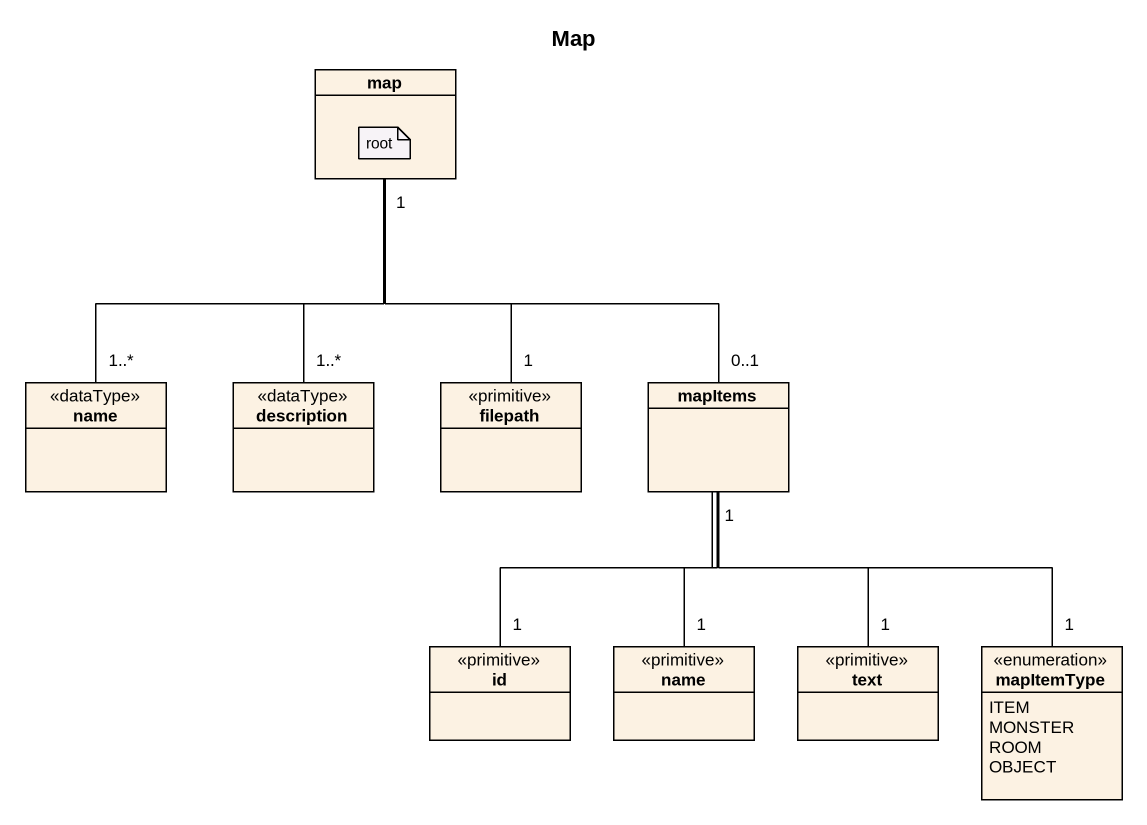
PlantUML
@startuml
title Map
hide circle
hide empty members
class "map" as map_
class name <<dataType>>
class description <<dataType>>
class filepath <<primitive>>
class mapItems
class id <<primitive>>
class "name" as name_2 <<primitive>>
class text <<primitive>>
enum mapItemType {
  ITEM
  MONSTER
  ROOM
  OBJECT
}
map_ "1" -- "1..*" name
map_ -- "1..*" description
map_ -- "1" filepath
map_ -- "0..1" mapItems
mapItems "1" -- "1" id
mapItems -- "1" name_2
mapItems -- "1" text
mapItems -- "1" mapItemType
note as N1
  root
end note
@enduml
